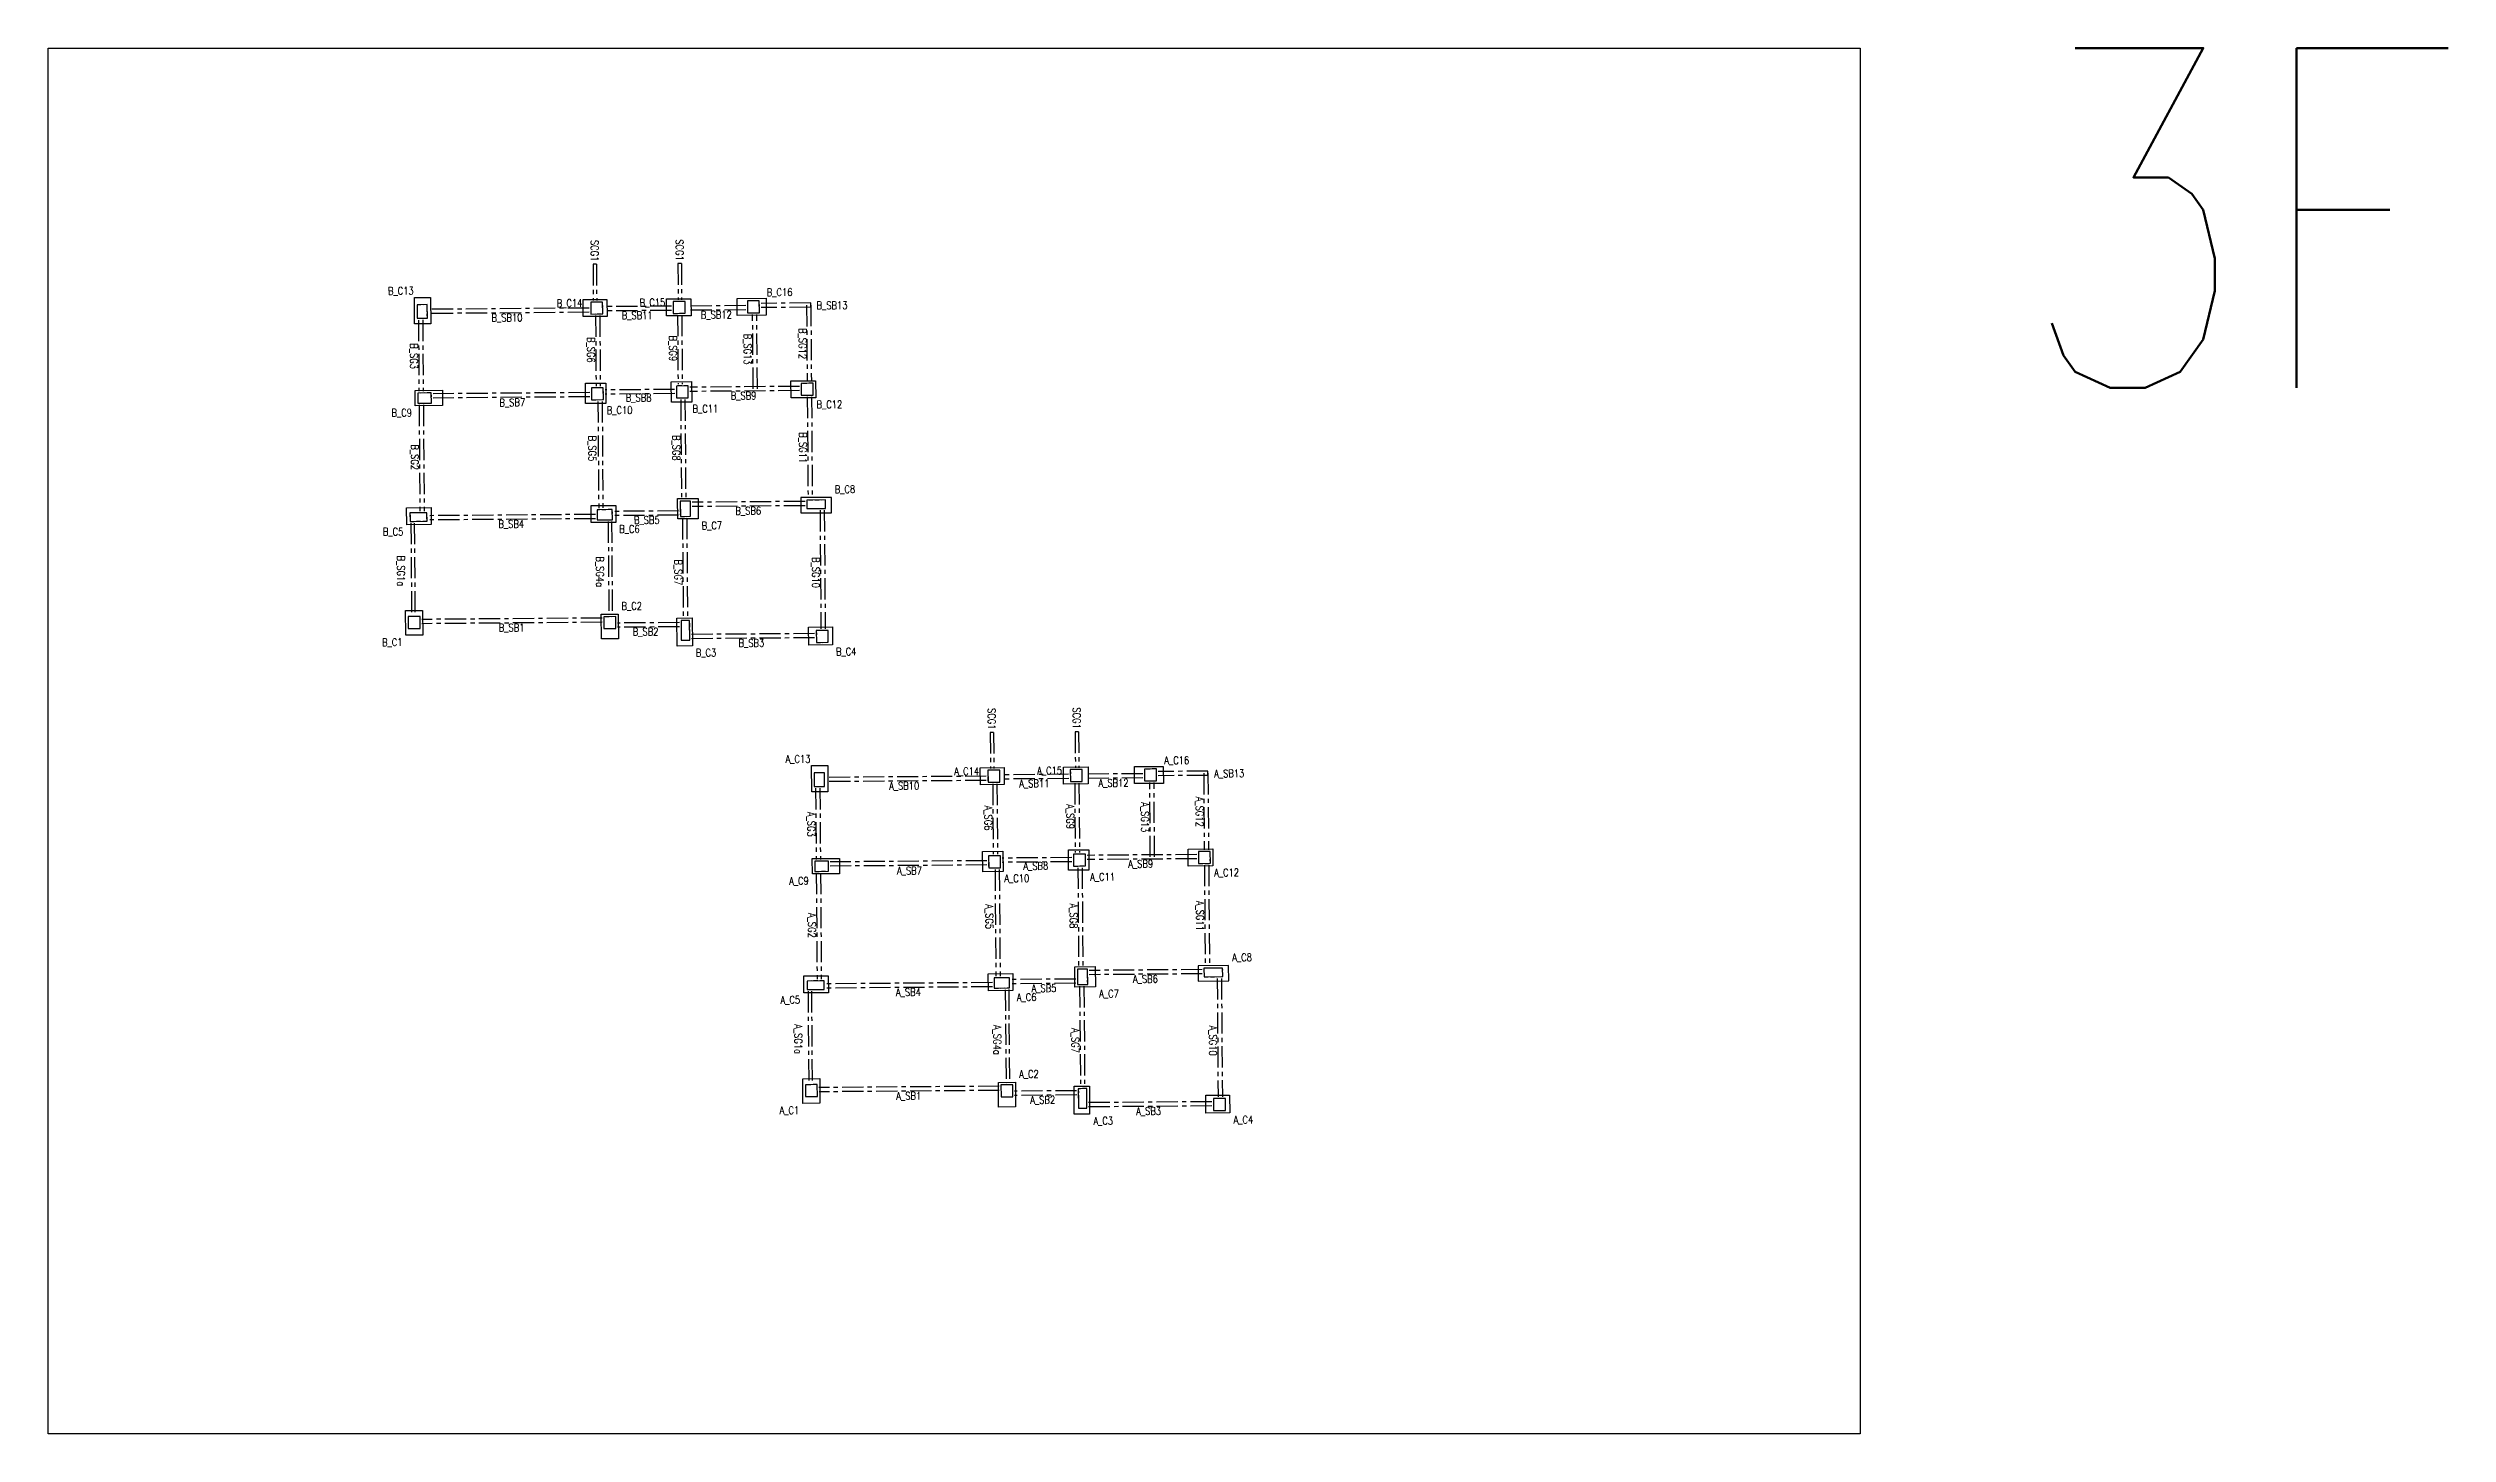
# Model space of a CAD drawing. Header units: millimetres. Extents: x 39613 to 69886, y 27475 to 191272.
# Drawn here: x 50002 to 64126, y 54941 to 63097 of the extents above; entities that cross this region are included whole.
import ezdxf
from ezdxf.enums import TextEntityAlignment as Align

# ---------------------------------------------------------------- set-up
doc = ezdxf.new("R2010")
doc.units = ezdxf.units.MM
doc.header["$LTSCALE"] = 100
doc.header["$MEASUREMENT"] = 0
doc.linetypes.add('CENTER', pattern=[2, 1.25, -0.25, 0.25, -0.25])
doc.linetypes.add('HIDDEN', pattern=[0.375, 0.25, -0.125])
for name, color, linetype in [('TC-COLUMN', 1, 'Continuous'), ('TC-TB', 2, 'Continuous'), ('TC-TC', 4, 'Continuous'), ('TC-虛鋼柱', 4, 'HIDDEN'), ('TC-鋼柱', 11, 'Continuous'), ('TC-鋼粱', 183, 'CENTER')]:
    doc.layers.add(name, color=color, linetype=linetype)
doc.styles.get("Standard").update_dxf_attribs({"font": 'txt.shx', "width": 0.8, "bigfont": 'ae.shx'})

msp = doc.modelspace()

# ---------------------------------------------------------------- linework, layer by layer
at = {"layer": 'Defpoints'}
msp.add_lwpolyline([(60666.19, 54941.32), (50001.56, 54941.32), (50001.56, 63096.68), (60666.19, 63096.68)], close=True, dxfattribs=at)
at = {"layer": 'TC-COLUMN'}
for points in [[(52159.46, 61473.57), (52158.27, 61628.56), (52253.27, 61629.29), (52254.46, 61474.3)], [(53150.73, 61616.18), (53290.73, 61617.26), (53291.49, 61517.26), (53151.5, 61516.19)], [(53640.78, 61619.95), (53785.77, 61621.06), (53786.54, 61521.06), (53641.54, 61519.95)], [(54057.66, 61623.15), (54227.65, 61624.45), (54228.42, 61524.46), (54058.42, 61523.15)], [(52322.47, 61082.62), (52323.16, 60992.62), (52163.17, 60991.39), (52162.47, 61081.39)], [(53284.57, 61125.2), (53285.49, 61005.2), (53165.49, 61004.28), (53164.57, 61124.28)], [(53789.35, 61133.57), (53790.27, 61013.58), (53670.27, 61012.66), (53669.35, 61132.65)], [(54374.36, 61137.85), (54519.35, 61138.96), (54520.12, 61038.96), (54375.13, 61037.85)], [(52111.67, 60391.17), (52256.66, 60392.28), (52257.43, 60292.28), (52112.44, 60291.17)], [(53197.6, 60404.51), (53342.59, 60405.62), (53343.36, 60305.62), (53198.37, 60304.51)], [(53827.3, 60446.35), (53828.22, 60326.35), (53708.22, 60325.43), (53707.3, 60445.42)], [(54432.28, 60450.98), (54432.97, 60360.98), (54612.96, 60362.37), (54612.27, 60452.37)], [(52107.43, 59641.05), (52106.32, 59786.05), (52206.31, 59786.81), (52207.43, 59641.82)], [(53258.63, 59619.95), (53257.51, 59764.95), (53357.51, 59765.72), (53358.62, 59620.72)], [(53702.83, 59742.56), (53792.83, 59743.25), (53794.1, 59578.26), (53704.1, 59577.57)], [(54478.13, 59688.82), (54618.13, 59689.9), (54618.93, 59584.9), (54478.94, 59583.82)], [(54496.89, 58718.94), (54495.7, 58873.93), (54590.7, 58874.66), (54591.89, 58719.67)], [(55488.16, 58861.55), (55628.16, 58862.63), (55628.92, 58762.63), (55488.93, 58761.56)], [(55978.21, 58865.32), (56123.2, 58866.43), (56123.97, 58766.43), (55978.98, 58765.32)], [(56565.85, 58769.83), (56395.85, 58768.52), (56395.09, 58868.52), (56565.08, 58869.82)], [(55622, 58370.57), (55622.92, 58250.57), (55502.92, 58249.65), (55502, 58369.65)], [(56126.78, 58378.94), (56127.7, 58258.95), (56007.7, 58258.03), (56006.78, 58378.02)], [(56711.79, 58383.22), (56856.78, 58384.33), (56857.55, 58284.33), (56712.56, 58283.22)], [(54659.9, 58327.99), (54660.59, 58237.99), (54500.6, 58236.76), (54499.91, 58326.76)], [(54449.1, 57636.54), (54594.09, 57637.65), (54594.86, 57537.65), (54449.87, 57536.54)], [(55535.03, 57649.88), (55680.02, 57650.99), (55680.79, 57550.99), (55535.8, 57549.88)], [(56164.73, 57691.72), (56165.65, 57571.72), (56045.65, 57570.8), (56044.73, 57690.79)], [(56769.71, 57696.35), (56770.4, 57606.35), (56950.39, 57607.74), (56949.7, 57697.74)], [(54444.86, 56886.42), (54443.75, 57031.42), (54543.74, 57032.18), (54544.86, 56887.19)], [(55596.06, 56865.32), (55594.94, 57010.32), (55694.94, 57011.09), (55696.05, 56866.09)], [(56040.26, 56987.93), (56130.26, 56988.62), (56131.53, 56823.63), (56041.53, 56822.94)], [(56815.56, 56934.19), (56955.56, 56935.27), (56956.36, 56830.27), (56816.37, 56829.19)]]:
    msp.add_lwpolyline(points, close=True, dxfattribs=at)
at = {"layer": 'TC-虛鋼柱'}
for points in [[(52174.21, 61506.18), (52234.21, 61506.64), (52233.6, 61586.64), (52173.6, 61586.18)], [(53196.38, 61531.53), (53266.38, 61532.07), (53265.84, 61602.07), (53195.84, 61601.53)], [(53681.43, 61535.26), (53751.43, 61535.79), (53750.89, 61605.79), (53680.89, 61605.26)], [(54118.31, 61538.61), (54188.3, 61539.15), (54187.77, 61609.15), (54117.77, 61608.61)], [(52178.05, 61006.51), (52258.05, 61007.12), (52257.59, 61067.12), (52177.59, 61066.51)], [(53200.32, 61027.05), (53270.32, 61027.59), (53269.78, 61097.58), (53199.78, 61097.05)], [(53700.08, 61037.89), (53770.08, 61038.42), (53769.54, 61108.42), (53699.54, 61107.88)], [(54435.01, 61053.31), (54505.01, 61053.85), (54504.47, 61123.84), (54434.47, 61123.31)], [(52132.28, 60311.32), (52232.28, 60312.09), (52231.9, 60362.09), (52131.9, 60361.32)], [(53233.25, 60319.78), (53323.25, 60320.47), (53322.79, 60380.47), (53232.79, 60379.78)], [(53723.1, 60340.54), (53783.1, 60341), (53782.41, 60431), (53722.41, 60430.54)], [(54577.77, 60387.1), (54577.39, 60437.09), (54467.39, 60436.25), (54467.78, 60386.25)], [(52122.12, 59681.16), (52192.12, 59681.7), (52191.58, 59751.7), (52121.58, 59751.16)], [(53273.16, 59680.07), (53343.16, 59680.6), (53342.62, 59750.6), (53272.63, 59750.06)], [(53728.83, 59612.75), (53778.83, 59613.13), (53777.95, 59728.13), (53727.95, 59727.74)], [(54523.82, 59599.17), (54593.82, 59599.71), (54593.28, 59669.71), (54523.28, 59669.17)], [(54511.64, 58751.55), (54571.64, 58752.01), (54571.03, 58832.01), (54511.03, 58831.55)], [(55533.81, 58776.9), (55603.81, 58777.44), (55603.27, 58847.44), (55533.27, 58846.9)], [(56018.86, 58780.63), (56088.86, 58781.16), (56088.32, 58851.16), (56018.32, 58850.62)], [(56455.74, 58783.98), (56525.74, 58784.52), (56525.2, 58854.52), (56455.2, 58853.98)], [(55537.75, 58272.42), (55607.75, 58272.95), (55607.21, 58342.95), (55537.21, 58342.42)], [(56037.51, 58283.26), (56107.51, 58283.79), (56106.97, 58353.79), (56036.97, 58353.25)], [(56772.44, 58298.68), (56842.44, 58299.22), (56841.9, 58369.21), (56771.9, 58368.68)], [(54515.48, 58251.88), (54595.48, 58252.49), (54595.02, 58312.49), (54515.02, 58311.88)], [(56060.54, 57585.91), (56120.53, 57586.37), (56119.84, 57676.37), (56059.84, 57675.91)], [(56915.2, 57632.47), (56914.82, 57682.46), (56804.82, 57681.62), (56805.21, 57631.62)], [(54469.71, 57556.69), (54569.71, 57557.46), (54569.33, 57607.46), (54469.33, 57606.69)], [(55570.68, 57565.15), (55660.68, 57565.84), (55660.22, 57625.84), (55570.22, 57625.15)], [(54459.55, 56926.53), (54529.55, 56927.07), (54529.01, 56997.07), (54459.01, 56996.53)], [(55610.59, 56925.44), (55680.59, 56925.97), (55680.05, 56995.97), (55610.06, 56995.43)], [(56066.26, 56858.12), (56116.26, 56858.5), (56115.38, 56973.5), (56065.38, 56973.11)], [(56861.25, 56844.54), (56931.25, 56845.08), (56930.71, 56915.07), (56860.71, 56914.54)]]:
    msp.add_lwpolyline(points, close=True, dxfattribs=at)
at = {"layer": 'TC-鋼柱'}
for points in [[(52174.21, 61506.18), (52234.21, 61506.64), (52233.6, 61586.64), (52173.6, 61586.18)], [(53196.38, 61531.53), (53266.38, 61532.07), (53265.84, 61602.07), (53195.84, 61601.53)], [(53681.43, 61535.26), (53751.43, 61535.79), (53750.89, 61605.79), (53680.89, 61605.26)], [(54118.31, 61538.61), (54188.3, 61539.15), (54187.77, 61609.15), (54117.77, 61608.61)], [(52178.05, 61006.51), (52258.05, 61007.12), (52257.59, 61067.12), (52177.59, 61066.51)], [(53200.32, 61027.05), (53270.32, 61027.59), (53269.78, 61097.58), (53199.78, 61097.05)], [(53700.08, 61037.89), (53770.08, 61038.42), (53769.54, 61108.42), (53699.54, 61107.88)], [(54435.01, 61053.31), (54505.01, 61053.85), (54504.47, 61123.84), (54434.47, 61123.31)], [(52132.28, 60311.32), (52232.28, 60312.09), (52231.9, 60362.09), (52131.9, 60361.32)], [(53233.25, 60319.78), (53323.25, 60320.47), (53322.79, 60380.47), (53232.79, 60379.78)], [(53723.1, 60340.54), (53783.1, 60341), (53782.41, 60431), (53722.41, 60430.54)], [(54577.77, 60387.1), (54577.39, 60437.09), (54467.39, 60436.25), (54467.78, 60386.25)], [(52122.12, 59681.16), (52192.12, 59681.7), (52191.58, 59751.7), (52121.58, 59751.16)], [(53273.16, 59680.07), (53343.16, 59680.6), (53342.62, 59750.6), (53272.63, 59750.06)], [(53728.83, 59612.75), (53778.83, 59613.13), (53777.95, 59728.13), (53727.95, 59727.74)], [(54523.82, 59599.17), (54593.82, 59599.71), (54593.28, 59669.71), (54523.28, 59669.17)], [(54511.64, 58751.55), (54571.64, 58752.01), (54571.03, 58832.01), (54511.03, 58831.55)], [(55533.81, 58776.9), (55603.81, 58777.44), (55603.27, 58847.44), (55533.27, 58846.9)], [(56018.86, 58780.63), (56088.86, 58781.16), (56088.32, 58851.16), (56018.32, 58850.62)], [(56455.74, 58783.98), (56525.74, 58784.52), (56525.2, 58854.52), (56455.2, 58853.98)], [(55537.75, 58272.42), (55607.75, 58272.95), (55607.21, 58342.95), (55537.21, 58342.42)], [(56037.51, 58283.26), (56107.51, 58283.79), (56106.97, 58353.79), (56036.97, 58353.25)], [(56772.44, 58298.68), (56842.44, 58299.22), (56841.9, 58369.21), (56771.9, 58368.68)], [(54515.48, 58251.88), (54595.48, 58252.49), (54595.02, 58312.49), (54515.02, 58311.88)], [(56060.54, 57585.91), (56120.53, 57586.37), (56119.84, 57676.37), (56059.84, 57675.91)], [(56915.2, 57632.47), (56914.82, 57682.46), (56804.82, 57681.62), (56805.21, 57631.62)], [(54469.71, 57556.69), (54569.71, 57557.46), (54569.33, 57607.46), (54469.33, 57606.69)], [(55570.68, 57565.15), (55660.68, 57565.84), (55660.22, 57625.84), (55570.22, 57625.15)], [(54459.55, 56926.53), (54529.55, 56927.07), (54529.01, 56997.07), (54459.01, 56996.53)], [(55610.59, 56925.44), (55680.59, 56925.97), (55680.05, 56995.97), (55610.06, 56995.43)], [(56066.26, 56858.12), (56116.26, 56858.5), (56115.38, 56973.5), (56065.38, 56973.11)], [(56861.25, 56844.54), (56931.25, 56845.08), (56930.71, 56915.07), (56860.71, 56914.54)]]:
    msp.add_lwpolyline(points, close=True, dxfattribs=at)
at = {"layer": 'TC-鋼粱'}
for p, q in [((53229.13, 61824.31), (53209.14, 61824.16)), ((53209.14, 61824.16), (53210.77, 61611.64)), ((53229.13, 61824.31), (53230.77, 61611.8)), ((53729.18, 61828.15), (53709.18, 61828)), ((53709.18, 61828), (53710.81, 61615.49)), ((53729.18, 61828.15), (53730.81, 61615.64)), ((54490.84, 61596.48), (54197.88, 61594.23)), ((54491.03, 61571.48), (54490.84, 61596.48)), ((52181.79, 61496.24), (52185.01, 61076.56)), ((52206.79, 61496.43), (52210.01, 61076.76)), ((53186.11, 61566.45), (52243.81, 61559.22)), ((53186.31, 61541.45), (52244, 61534.22)), ((53223.93, 61521.74), (53227.12, 61107.26)), ((53248.93, 61521.94), (53252.12, 61107.45)), ((53671.1, 61577.68), (53276.05, 61574.65)), ((53671.29, 61552.68), (53276.25, 61549.65)), ((53706.5, 61525.45), (53709.63, 61117.96)), ((53731.5, 61525.64), (53734.63, 61118.15)), ((54107.98, 61581.03), (53761.1, 61578.37)), ((54108.17, 61556.04), (53761.29, 61553.37)), ((54151.74, 61091.13), (54148.38, 61528.84)), ((54176.74, 61091.33), (54173.38, 61529.04)), ((54491.03, 61571.48), (54198.07, 61569.23)), ((54465.94, 61583.78), (54469.39, 61133.58)), ((54490.94, 61583.98), (54494.39, 61133.77)), ((53189.99, 61069.28), (52267.63, 61062.2)), ((53190.18, 61044.28), (52267.82, 61037.2)), ((53689.69, 61087.81), (53279.88, 61084.66)), ((53689.89, 61062.81), (53280.07, 61059.66)), ((53725.32, 61028.08), (53729.84, 60440.6)), ((53750.32, 61028.27), (53754.84, 60440.79)), ((54424.61, 61105.73), (53779.6, 61100.78)), ((54424.8, 61080.73), (53779.79, 61075.78)), ((54470.09, 61043.58), (54474.67, 60446.31)), ((54495.08, 61043.77), (54499.67, 60446.5)), ((52185.63, 60996.57), (52190.43, 60371.77)), ((52210.63, 60996.76), (52215.42, 60371.96)), ((53237.89, 61017.34), (53242.71, 60389.85)), ((53262.89, 61017.53), (53267.71, 60390.05)), ((53223, 60352.2), (52242.03, 60344.67)), ((53223.19, 60327.2), (52242.22, 60319.67)), ((53712.86, 60372.96), (53332.87, 60370.05)), ((53713.05, 60347.96), (53333.06, 60345.05)), ((53735.82, 60330.5), (53740.37, 59737.84)), ((53760.82, 60330.7), (53765.37, 59738.03)), ((54457.45, 60428.67), (53792.47, 60423.57)), ((54457.64, 60403.67), (53792.66, 60398.57)), ((54545.35, 60376.85), (54550.71, 59679.38)), ((54570.35, 60377.04), (54575.71, 59679.57)), ((52137.36, 60301.36), (52141.51, 59761.32)), ((52157.36, 60301.52), (52161.51, 59761.47)), ((53298.32, 60310.28), (53302.55, 59760.3)), ((53318.32, 60310.43), (53322.55, 59760.45)), ((53262.68, 59742.49), (52201.72, 59734.34)), ((53262.88, 59717.49), (52201.91, 59709.34)), ((53718.04, 59715.98), (53352.91, 59713.18)), ((53718.23, 59690.99), (53353.1, 59688.18)), ((54513.42, 59651.29), (53788.58, 59645.72)), ((54513.61, 59626.29), (53788.77, 59620.72)), ((55566.56, 59069.68), (55546.57, 59069.53)), ((55546.57, 59069.53), (55548.2, 58857.01)), ((55566.56, 59069.68), (55568.2, 58857.17)), ((56066.61, 59073.52), (56046.61, 59073.37)), ((56046.61, 59073.37), (56048.24, 58860.86)), ((56066.61, 59073.52), (56068.24, 58861.01)), ((55523.54, 58811.82), (54581.24, 58804.59)), ((55523.74, 58786.82), (54581.43, 58779.59)), ((55561.36, 58767.11), (55564.55, 58352.63)), ((55586.36, 58767.31), (55589.55, 58352.82)), ((56008.53, 58823.05), (55613.48, 58820.01)), ((56008.72, 58798.05), (55613.68, 58795.02)), ((56043.93, 58770.82), (56047.06, 58363.33)), ((56068.93, 58771.01), (56072.06, 58363.52)), ((56445.41, 58826.4), (56098.53, 58823.74)), ((56445.6, 58801.4), (56098.72, 58798.74)), ((56489.17, 58336.5), (56485.81, 58774.21)), ((56514.17, 58336.7), (56510.81, 58774.4)), ((56828.27, 58841.84), (56535.31, 58839.6)), ((56828.46, 58816.85), (56535.5, 58814.6)), ((56803.37, 58829.15), (56806.82, 58378.95)), ((56828.46, 58816.85), (56828.27, 58841.84)), ((56828.37, 58829.35), (56831.82, 58379.14)), ((54519.22, 58741.61), (54522.44, 58321.93)), ((54544.22, 58741.8), (54547.44, 58322.13)), ((56762.04, 58351.1), (56117.03, 58346.15)), ((54523.06, 58241.94), (54527.86, 57617.14)), ((54548.06, 58242.13), (54552.85, 57617.33)), ((55527.42, 58314.65), (54605.06, 58307.57)), ((55527.61, 58289.65), (54605.25, 58282.57)), ((55575.32, 58262.71), (55580.14, 57635.22)), ((55600.32, 58262.9), (55605.14, 57635.42)), ((56027.12, 58333.18), (55617.31, 58330.03)), ((56027.32, 58308.18), (55617.5, 58305.03)), ((56062.76, 58273.45), (56067.27, 57685.97)), ((56087.75, 58273.64), (56092.27, 57686.16)), ((56762.23, 58326.1), (56117.22, 58321.15)), ((56807.52, 58288.95), (56812.1, 57691.68)), ((56832.51, 58289.14), (56837.1, 57691.87)), ((56794.88, 57674.04), (56129.9, 57668.94)), ((56795.07, 57649.04), (56130.09, 57643.94)), ((54474.79, 57546.73), (54478.94, 57006.69)), ((54494.79, 57546.89), (54498.94, 57006.84)), ((55560.43, 57597.57), (54579.46, 57590.04)), ((55560.62, 57572.57), (54579.65, 57565.04)), ((55635.76, 57555.65), (55639.98, 57005.66)), ((55655.75, 57555.8), (55659.98, 57005.82)), ((56050.29, 57618.33), (55670.3, 57615.42)), ((56050.48, 57593.33), (55670.49, 57590.42)), ((56073.25, 57575.87), (56077.8, 56983.21)), ((56098.25, 57576.07), (56102.8, 56983.4)), ((56882.78, 57622.22), (56888.14, 56924.75)), ((56907.78, 57622.41), (56913.14, 56924.94)), ((55600.11, 56987.86), (54539.15, 56979.71)), ((55600.31, 56962.86), (54539.34, 56954.71)), ((56055.47, 56961.35), (55690.34, 56958.55)), ((56055.66, 56936.36), (55690.53, 56933.55)), ((56850.85, 56896.66), (56126.01, 56891.09)), ((56851.04, 56871.66), (56126.2, 56866.09))]:
    msp.add_line(p, q, dxfattribs=at)

# ---------------------------------------------------------------- texts
at = {"layer": 'Defpoints', "color": 2, "width": 0.8}
msp.add_text('3F', height=2000, rotation=360, dxfattribs=at).set_placement((61589.25, 63096.68), align=Align.TOP_LEFT)
at = {"layer": 'TC-TB', "width": 0.8}
for s, rotation, p in [('SCG1', 270.440027, (53218.52, 61904.23)), ('SCG1', 270.440027, (53718.57, 61908.07)), ('B_SB13', 0.440027, (54615.98, 61582.44)), ('B_SB10', 0.440027, (52702.86, 61510.24)), ('B_SB11', 0.440027, (53468.98, 61523.63)), ('B_SB12', 0.440027, (53934.94, 61527.2)), ('B_SG3', 270, (52155.92, 61283.69)), ('B_SG6', 270, (53197.98, 61320.54)), ('B_SG9', 270, (53680.39, 61328.99)), ('B_SG13', 270, (54119.95, 61324.76)), ('B_SG12', 270, (54442.67, 61357.34)), ('B_SB7', 0.440027, (52734.23, 61010.78)), ('B_SB8', 0.440027, (53477.65, 61038.82)), ('B_SB9', 0.440027, (54095, 61050.7)), ('B_SG2', 270, (52160.49, 60688.96)), ('B_SG5', 270, (53205.02, 60740.33)), ('B_SG8', 270, (53700, 60744.13)), ('B_SG11', 270, (54444.88, 60744.73)), ('B_SB4', 0.440027, (52727.92, 60295.9)), ('B_SB5', 0.440027, (53525.76, 60319.03)), ('B_SB6', 0.440027, (54122.86, 60373.6)), ('B_SG1a', 270, (52079.52, 60019.63)), ('B_SG4a', 270, (53250.59, 60014.9)), ('B_SG7', 270, (53710.77, 60011.47)), ('B_SG10', 270, (54520.66, 60010.4)), ('B_SB1', 0.440027, (52730.11, 59685.9)), ('B_SB2', 0.440027, (53518.38, 59661.95)), ('B_SB3', 0.440027, (54141.4, 59595.93)), ('SCG1', 270.440027, (55555.95, 59149.6)), ('SCG1', 270.440027, (56056, 59153.44)), ('A_SB10', 0.440027, (55040.29, 58755.61)), ('A_SB11', 0.440027, (55806.41, 58769)), ('A_SB12', 0.440027, (56272.37, 58772.57)), ('A_SB13', 0.440027, (56953.41, 58827.81)), ('A_SG6', 270, (55535.41, 58565.91)), ('A_SG9', 270, (56017.82, 58574.36)), ('A_SG13', 270, (56457.38, 58570.13)), ('A_SG12', 270, (56780.1, 58602.71)), ('A_SG3', 270, (54493.35, 58529.06)), ('A_SB7', 0.440027, (55071.66, 58256.15)), ('A_SB8', 0.440027, (55815.08, 58284.19)), ('A_SB9', 0.440027, (56432.43, 58296.07)), ('A_SG5', 270, (55542.45, 57985.69)), ('A_SG8', 270, (56037.44, 57989.5)), ('A_SG11', 270, (56782.31, 57990.1)), ('A_SG2', 270, (54497.92, 57934.33)), ('A_SB6', 0.440027, (56460.29, 57618.97)), ('A_SB4', 0.440027, (55065.35, 57541.27)), ('A_SB5', 0.440027, (55863.19, 57564.4)), ('A_SG1a', 270, (54416.95, 57265)), ('A_SG4a', 270, (55588.02, 57260.27)), ('A_SG7', 270, (56048.2, 57256.84)), ('A_SG10', 270, (56858.09, 57255.77)), ('A_SB1', 0.440027, (55067.54, 56931.27)), ('A_SB2', 0.440027, (55855.81, 56907.32)), ('A_SB3', 0.440027, (56478.83, 56841.3))]:
    msp.add_text(s, height=45, rotation=rotation, dxfattribs=at).set_placement(p, align=Align.MIDDLE_CENTER)
at = {"layer": 'TC-TC', "width": 0.8}
for s, p in [('B_C13', (52077.97, 61667.95)), ('B_C14', (53070.89, 61595.57)), ('B_C15', (53558.93, 61599.32)), ('B_C16', (54307.38, 61660.07)), ('B_C12', (54600.43, 60999.58)), ('B_C9', (52083.48, 60950.78)), ('B_C10', (53365.79, 60965.82)), ('B_C11', (53870.57, 60974.19)), ('B_C8', (54691.9, 60500.48)), ('B_C5', (52032.75, 60250.56)), ('B_C6', (53423.67, 60266.24)), ('B_C7', (53908.52, 60286.96)), ('B_C2', (53437.14, 59813.82)), ('B_C1', (52027.74, 59600.44)), ('B_C3', (53874.4, 59538.87)), ('B_C4', (54699.24, 59545.21)), ('A_C13', (54415.4, 58913.32)), ('A_C16', (56644.81, 58905.44)), ('A_C14', (55408.32, 58840.94)), ('A_C15', (55896.36, 58844.69)), ('A_C9', (54420.91, 58196.15)), ('A_C10', (55703.22, 58211.19)), ('A_C11', (56208, 58219.56)), ('A_C12', (56937.86, 58244.95)), ('A_C8', (57029.33, 57745.85)), ('A_C5', (54370.18, 57495.93)), ('A_C6', (55761.1, 57511.61)), ('A_C7', (56245.95, 57532.33)), ('A_C2', (55774.57, 57059.19)), ('A_C1', (54365.17, 56845.81)), ('A_C3', (56211.83, 56784.24)), ('A_C4', (57036.67, 56790.58))]:
    msp.add_text(s, height=45, rotation=0.440027, dxfattribs=at).set_placement(p, align=Align.MIDDLE_CENTER)

doc.saveas('drawing.dxf')
